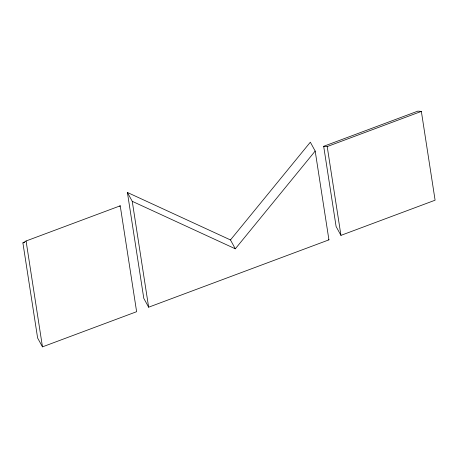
<?xml version="1.0" encoding="UTF-8"?>
<svg xmlns="http://www.w3.org/2000/svg" width="458" height="458" viewBox="0 0 458 458"><rect width="100%" height="100%" fill="white"/><g stroke="black" fill="none" stroke-linecap="round" stroke-linejoin="round"><path stroke-width="0.69" d="M230.471 239.94L310.335 142.198L315.184 151.06L328.93 239.86L148.638 307.204L143.789 298.347L127.398 192.463L230.471 239.94L235.32 248.803L315.184 151.06M22.9 242.917L26.077 240.982L120.231 205.814L136.621 311.698L42.468 346.866L37.619 338.004L22.9 242.917L24.692 242.248M119.435 206.295L120.231 205.814M323.68 146.302L417.833 111.134L421.354 111.403L435.1 200.203L340.947 235.372L336.098 226.51L323.68 146.302L327.201 146.566L421.354 111.403M127.398 192.463L132.248 201.32L235.32 248.803M328.626 239.305L328.93 239.86M327.201 146.566L340.947 235.372M132.248 201.32L148.638 307.204M26.077 240.982L42.468 346.866"/></g></svg>
